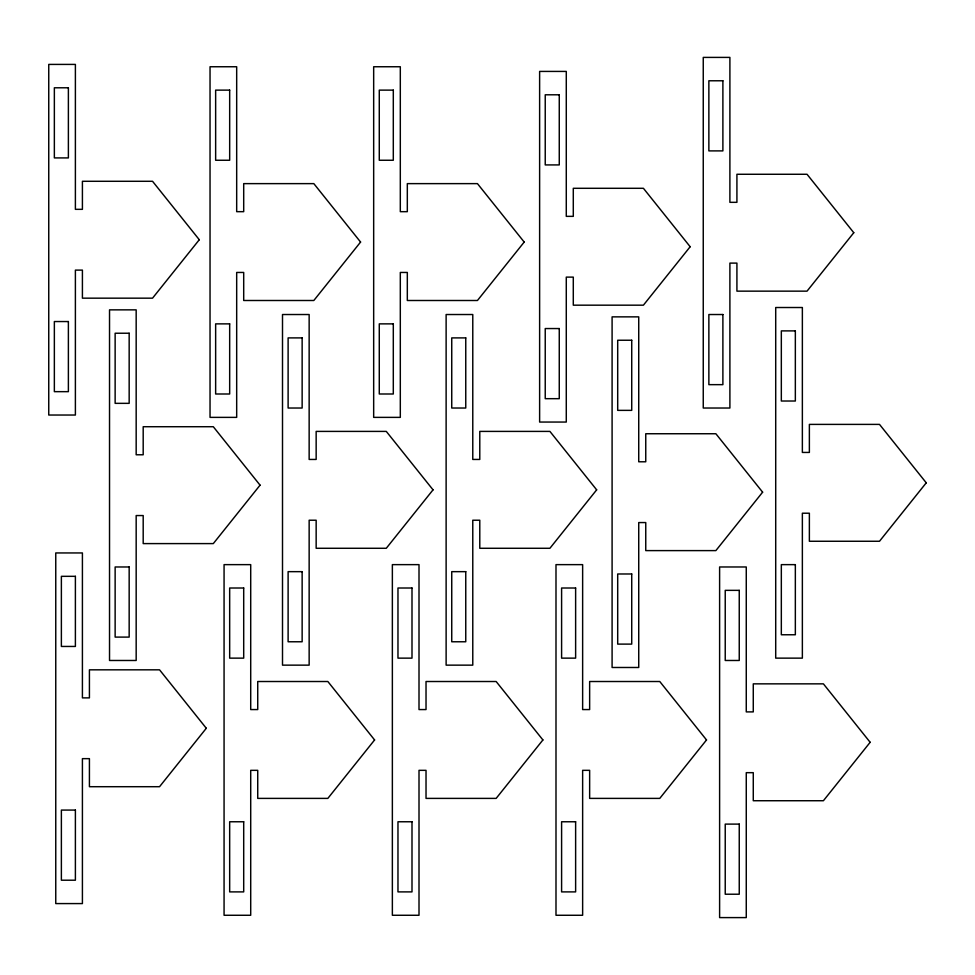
<?xml version="1.0" encoding="UTF-8"?>
<svg xmlns="http://www.w3.org/2000/svg" width="975" height="975" viewBox="0 0 975 975"><rect width="100%" height="100%" fill="white"/><g stroke="black" fill="none" stroke-linecap="round" stroke-linejoin="round"><path stroke-width="1.46" d="M199.29 239.728L152.539 298.167L82.412 298.167L82.412 270.112L75.392 270.112L75.392 415.033L48.75 415.033L48.75 64.411L75.392 64.411L75.392 209.332L82.412 209.332L82.412 181.289L152.539 181.289L199.29 239.728M360.579 242.056L313.828 300.495L243.701 300.495L243.701 272.452L236.681 272.452L236.681 417.373L210.039 417.373L210.039 66.751L236.681 66.751L236.681 211.673L243.701 211.673L243.701 183.629L313.828 183.629L360.579 242.056M260.057 485.16L213.306 543.599L143.191 543.599L143.191 515.556L136.171 515.556L136.171 660.477L109.529 660.477L109.529 309.855L136.171 309.855L136.171 454.777L143.191 454.777L143.191 426.721L213.306 426.721L260.057 485.16M524.197 242.056L477.445 300.495L407.318 300.495L407.318 272.452L400.311 272.452L400.311 417.373L373.669 417.373L373.669 66.751L400.311 66.751L400.311 211.673L407.318 211.673L407.318 183.629L477.445 183.629L524.197 242.056M206.298 728.264L159.547 786.703L89.42 786.703L89.42 758.648L82.412 758.648L82.412 903.581L55.758 903.581L55.758 552.947L82.412 552.947L82.412 697.881L89.42 697.881L89.42 669.825L159.547 669.825L206.298 728.264M433.034 489.84L386.283 548.279L316.156 548.279L316.156 520.223L309.148 520.223L309.148 665.145L282.506 665.145L282.506 314.523L309.148 314.523L309.148 459.444L316.156 459.444L316.156 431.401L386.283 431.401L433.034 489.84M690.166 246.736L643.415 305.175L573.288 305.175L573.288 277.119L566.28 277.119L566.28 422.053L539.626 422.053L539.626 71.419L566.28 71.419L566.28 216.353L573.288 216.353L573.288 188.297L643.415 188.297L690.166 246.736M374.595 739.952L327.844 798.391L257.729 798.391L257.729 770.335L250.709 770.335L250.709 915.269L224.067 915.269L224.067 564.635L250.709 564.635L250.709 709.568L257.729 709.568L257.729 681.513L327.844 681.513L374.595 739.952M596.663 489.84L549.912 548.279L479.785 548.279L479.785 520.223L472.778 520.223L472.778 665.145L446.123 665.145L446.123 314.523L472.778 314.523L472.778 459.444L479.785 459.444L479.785 431.401L549.912 431.401L596.663 489.84M853.783 232.708L807.032 291.147L736.917 291.147L736.917 263.104L729.897 263.104L729.897 408.025L703.255 408.025L703.255 57.403L729.897 57.403L729.897 202.325L736.917 202.325L736.917 174.269L807.032 174.269L853.783 232.708M542.904 739.952L496.153 798.391L426.026 798.391L426.026 770.335L419.006 770.335L419.006 915.269L392.364 915.269L392.364 564.635L419.006 564.635L419.006 709.568L426.026 709.568L426.026 681.513L496.153 681.513L542.904 739.952M762.621 492.18L715.869 550.607L645.755 550.607L645.755 522.563L638.735 522.563L638.735 667.485L612.093 667.485L612.093 316.863L638.735 316.863L638.735 461.784L645.755 461.784L645.755 433.741L715.869 433.741L762.621 492.18M706.522 739.952L659.77 798.391L589.643 798.391L589.643 770.335L582.636 770.335L582.636 915.269L555.994 915.269L555.994 564.635L582.636 564.635L582.636 709.568L589.643 709.568L589.643 681.513L659.77 681.513L706.522 739.952M926.25 482.82L879.499 541.259L809.372 541.259L809.372 513.216L802.364 513.216L802.364 658.137L775.71 658.137L775.71 307.515L802.364 307.515L802.364 452.437L809.372 452.437L809.372 424.393L879.499 424.393L926.25 482.82M870.151 742.292L823.4 800.731L753.273 800.731L753.273 772.675L746.265 772.675L746.265 917.597L719.611 917.597L719.611 566.975L746.265 566.975L746.265 711.896L753.273 711.896L753.273 683.853L823.4 683.853L870.151 742.292M722.889 80.779L708.862 80.779L708.862 150.893L722.889 150.893L722.889 80.779M68.384 87.787L54.356 87.787L54.356 157.913L68.384 157.913L68.384 87.787M229.673 90.127L215.646 90.127L215.646 160.253L229.673 160.253L229.673 90.127M393.303 90.127L379.275 90.127L379.275 160.253L393.303 160.253L393.303 90.127M559.26 94.794L545.232 94.794L545.232 164.921L559.26 164.921L559.26 94.794M722.889 314.523L708.862 314.523L708.862 384.65L722.889 384.65L722.889 314.523M68.384 321.543L54.356 321.543L54.356 391.658L68.384 391.658L68.384 321.543M229.673 323.871L215.646 323.871L215.646 393.997L229.673 393.997L229.673 323.871M393.303 323.871L379.275 323.871L379.275 393.997L393.303 393.997L393.303 323.871M559.26 328.551L545.232 328.551L545.232 398.678L559.26 398.678L559.26 328.551M795.344 330.891L781.328 330.891L781.328 401.018L795.344 401.018L795.344 330.891M129.163 333.231L115.135 333.231L115.135 403.345L129.163 403.345L129.163 333.231M302.14 337.898L288.113 337.898L288.113 408.025L302.14 408.025L302.14 337.898M465.758 337.898L451.742 337.898L451.742 408.025L465.758 408.025L465.758 337.898M631.727 340.238L617.699 340.238L617.699 410.365L631.727 410.365L631.727 340.238M795.344 564.635L781.328 564.635L781.328 634.762L795.344 634.762L795.344 564.635M129.163 566.975L115.135 566.975L115.135 637.102L129.163 637.102L129.163 566.975M302.14 571.655L288.113 571.655L288.113 641.769L302.14 641.769L302.14 571.655M465.758 571.655L451.742 571.655L451.742 641.769L465.758 641.769L465.758 571.655M631.727 573.982L617.699 573.982L617.699 644.109L631.727 644.109L631.727 573.982M75.392 576.322L61.376 576.322L61.376 646.449L75.392 646.449L75.392 576.322M243.701 588.01L229.673 588.01L229.673 658.137L243.701 658.137L243.701 588.01M411.998 588.01L397.971 588.01L397.971 658.137L411.998 658.137L411.998 588.01M575.628 588.01L561.6 588.01L561.6 658.137L575.628 658.137L575.628 588.01M739.245 590.35L725.229 590.35L725.229 660.477L739.245 660.477L739.245 590.35M75.392 810.079L61.376 810.079L61.376 880.206L75.392 880.206L75.392 810.079M243.701 821.767L229.673 821.767L229.673 891.893L243.701 891.893L243.701 821.767M411.998 821.767L397.971 821.767L397.971 891.893L411.998 891.893L411.998 821.767M575.628 821.767L561.6 821.767L561.6 891.893L575.628 891.893L575.628 821.767M739.245 824.107L725.229 824.107L725.229 894.221L739.245 894.221L739.245 824.107"/></g></svg>
